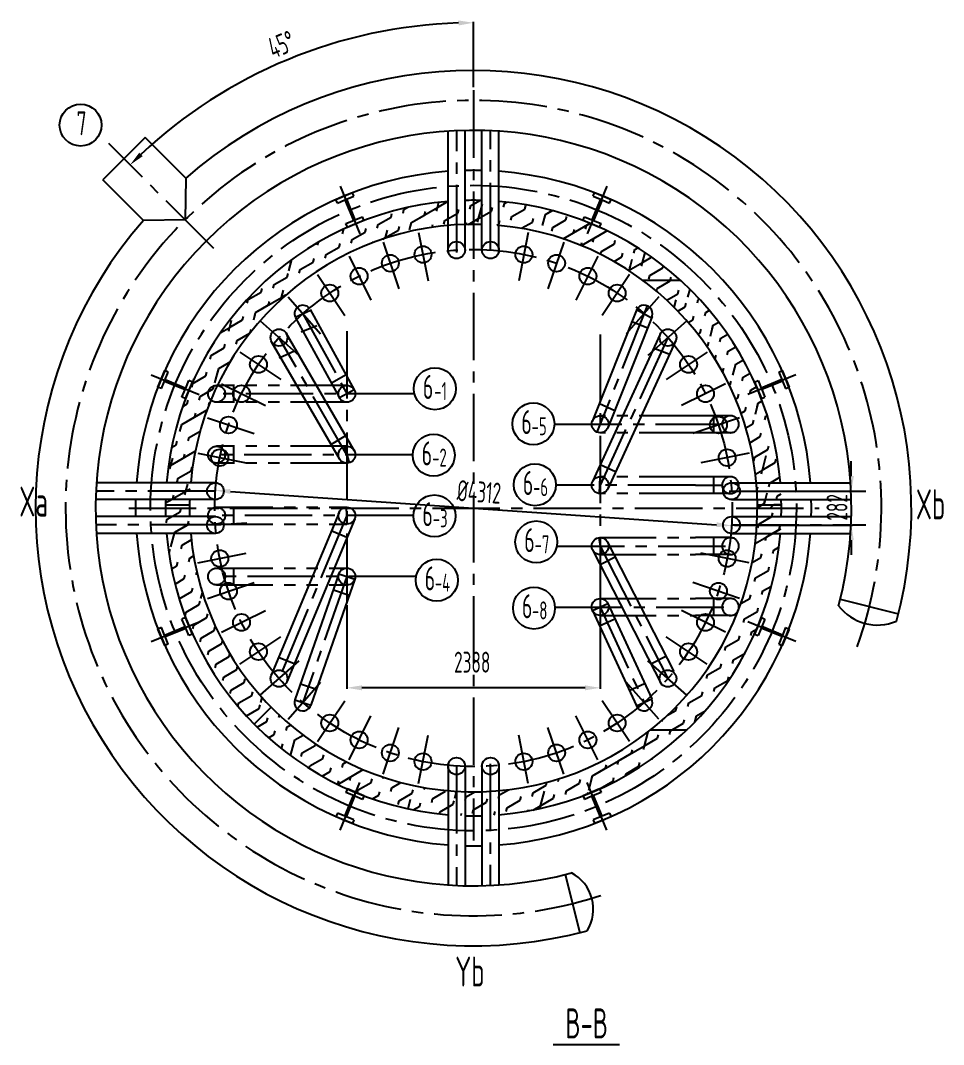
# Model space of a CAD drawing. Header units: millimetres. Extents: x 6566 to 7427, y 671 to 1285.
# Drawn here: x 7019.9 to 7173.7, y 854 to 1024.8 of the extents above; entities that cross this region are included whole.
import ezdxf
from ezdxf.enums import TextEntityAlignment as Align

# ---------------------------------------------------------------- set-up
doc = ezdxf.new("R2010")
doc.units = ezdxf.units.MM
doc.header["$LTSCALE"] = 15
doc.header["$MEASUREMENT"] = 0
doc.linetypes.add('CENTER2', pattern=[1.125, 0.75, -0.125, 0.125, -0.125])
doc.linetypes.add('PHANTOM2', pattern=[1.25, 0.625, -0.125, 0.125, -0.125, 0.125, -0.125])
for name, color, linetype in [('LAYER1', 7, 'Continuous'), ('LAYER2', 2, 'CENTER2'), ('LAYER3', 1, 'Continuous'), ('LAYER5', 6, 'PHANTOM2')]:
    doc.layers.add(name, color=color, linetype=linetype)
doc.styles.add('HZTXT', font='ascii.shx', dxfattribs={"width": 0.7, "height": 3.5, "bigfont": 'HZTXT.shx'})
doc.dimstyles.new('ISO-25', dxfattribs={"dimtxt": 3, "dimasz": 2.5, "dimexe": 1.25, "dimexo": 0.625, "dimtad": 1, "dimtxsty": 'HZTXT', "dimcen": 2.5, "dimadec": 0, "dimazin": 0, "dimtfac": 1, "dimtmove": 0, "dimatfit": 3, "dimfxl": 0, "dimarcsym": 0})
doc.dimstyles.new('ISO-25$0', dxfattribs={"dimtxt": 3.5, "dimasz": 2.5, "dimexe": 0.18, "dimexo": 0.5, "dimgap": 1, "dimtad": 1, "dimdec": 4, "dimzin": 0, "dimdsep": 46, "dimtxsty": 'HZTXT', "dimcen": 0, "dimadec": 0, "dimazin": 0, "dimtfac": 0.714286, "dimtdec": 4, "dimtofl": 0, "dimtmove": 1, "dimatfit": 3, "dimfxl": 0, "dimtolj": 1, "dimtzin": 0, "dimarcsym": 0})
pattern_1 = [(0, (-104.64, -555.99), (0, 125), [125, -125]), (45, (20.36, -555.99), (7e-15, 125), [31.25, -114.2767, 31.25, -176.7767])]

# ---------------------------------------------------------------- blocks, each defined once
blk = doc.blocks.new('*D25')
at = {"layer": 'DEFPOINTS', "color": 0}
for p in [(7052.35, 946.45), (7138.39, 940.56)]:
    blk.add_point(p, dxfattribs=at)
at = {"layer": 'LAYER1', "color": 0, "lineweight": -2}
blk.add_line((7054.85, 946.28), (7135.9, 940.73), dxfattribs=at)
at = {"layer": 'LAYER1', "color": 0}
for points in [[(7054.87, 946.69), (7054.82, 945.86), (7052.35, 946.45)], [(7135.93, 941.15), (7135.87, 940.32), (7138.39, 940.56)]]:
    blk.add_solid(points, dxfattribs=at)
at = {"layer": 'LAYER1', "color": 0, "insert": (7096.3, 946.2), "char_height": 3.5, "attachment_point": 5, "rotation": 356.0886, "style": 'HZTXT'}
blk.add_mtext('\\A1;%%C4312', dxfattribs=at)
blk = doc.blocks.new('*D26')
at = {"layer": 'DEFPOINTS', "color": 0}
for p in [(7074.27, 927.81), (7116.47, 928.42), (7074.27, 913.53)]:
    blk.add_point(p, dxfattribs=at)
at = {"layer": 'LAYER1', "color": 0, "lineweight": -2}
for p, q in [((7116.47, 927.92), (7116.47, 913.35)), ((7074.27, 927.31), (7074.27, 913.35)), ((7113.97, 913.53), (7076.77, 913.53))]:
    blk.add_line(p, q, dxfattribs=at)
at = {"layer": 'LAYER1', "color": 0}
for points in [[(7076.77, 913.94), (7076.77, 913.11), (7074.27, 913.53)], [(7113.97, 913.94), (7113.97, 913.11), (7116.47, 913.53)]]:
    blk.add_solid(points, dxfattribs=at)
at = {"layer": 'LAYER1', "color": 0, "insert": (7095.16, 917.8), "char_height": 3.5, "attachment_point": 5, "style": 'HZTXT'}
blk.add_mtext('\\A1;2388', dxfattribs=at)
blk = doc.blocks.new('*D27')
at = {"layer": 'DEFPOINTS', "color": 0}
for p in [(7138.4, 946.33), (7138.4, 940.68), (7158.36, 940.68)]:
    blk.add_point(p, dxfattribs=at)
at = {"layer": 'LAYER1', "color": 0, "lineweight": -2}
for p, q in [((7158.36, 948.83), (7158.36, 951.33)), ((7138.9, 946.33), (7158.54, 946.33)), ((7138.9, 940.68), (7158.54, 940.68)), ((7158.36, 938.18), (7158.36, 935.68))]:
    blk.add_line(p, q, dxfattribs=at)
at = {"layer": 'LAYER1', "color": 0}
for points in [[(7157.94, 948.83), (7158.78, 948.83), (7158.36, 946.33)], [(7157.94, 938.18), (7158.78, 938.18), (7158.36, 940.68)]]:
    blk.add_solid(points, dxfattribs=at)
at = {"layer": 'LAYER1', "color": 0, "insert": (7155.97, 943.62), "char_height": 3.5, "attachment_point": 5, "rotation": 90, "style": 'HZTXT'}
blk.add_mtext('\\A1;282', dxfattribs=at)
blk = doc.blocks.new('*D34')
at = {"layer": 'DEFPOINTS', "color": 0}
for p in [(7074.43, 1021.69), (7095.37, 1013.18), (7034.58, 1004.31), (7052.12, 986.77), (7095.37, 888.07)]:
    blk.add_point(p, dxfattribs=at)
at = {"layer": 'LAYER1', "color": 0, "lineweight": -2}
blk.add_line((7095.37, 1013.68), (7095.37, 1024.63), dxfattribs=at)
blk.add_arc((7095.37, 943.52), 80.93, 91.7699, 133.2301, dxfattribs=at)
at = {"layer": 'LAYER1', "color": 0}
for points in [[(7092.87, 1024.83), (7092.88, 1023.99), (7095.37, 1024.45)], [(7040.23, 1002.19), (7039.65, 1002.78), (7038.14, 1000.75)]]:
    blk.add_solid(points, dxfattribs=at)
at = {"layer": 'LAYER1', "color": 0, "insert": (7063.35, 1020.83), "char_height": 3.5, "attachment_point": 5, "rotation": 22.5, "style": 'HZTXT'}
blk.add_mtext('\\A1;45°', dxfattribs=at)

msp = doc.modelspace()

# ---------------------------------------------------------------- hatches: boundary and pattern name
at = {"layer": 'LAYER1'}
h = msp.add_hatch(dxfattribs=at)
h.set_pattern_fill('FLEX', color=0, scale=150, style=0)
h.set_pattern_definition([(0, (-104.64, -555.987), (0, 37.5), [37.5, -37.5]), (45, (-67.14, -555.987), (2e-15, 37.5), [9.375, -34.283, 9.375, -53.033])])
h.paths.add_polyline_path([(7095.37192, 994.83506), (7095.37192, 990.83506, -0.414213562), (7142.70192, 943.50506), (7146.70192, 943.50506, 0.414213562)])
h.paths.add_polyline_path([(7095.37192, 990.83506), (7095.37192, 994.83506, 0.414213562), (7044.04192, 943.50506), (7048.04192, 943.50506, -0.414213562)])
h.paths.add_polyline_path([(7048.04192, 943.50506), (7044.04192, 943.50506, 0.414213562), (7095.37192, 892.17506), (7095.37192, 896.17506, -0.414213562)])
h.paths.add_polyline_path([(7146.70192, 943.50506), (7142.70192, 943.50506, -0.414213562), (7095.37192, 896.17506), (7095.37192, 892.17506, 0.414213562)])
h.paths.add_polyline_path([(7095.85268, 991.67702), (7104.90292, 991.67702), (7104.90292, 998.52741), (7095.85268, 998.52741)], flags=9)
h.paths.add_polyline_path([(7126.50423, 979.97311), (7136.00723, 979.97311), (7136.00723, 986.76445), (7126.50423, 986.76445)], flags=24)
h.paths.add_polyline_path([(7132.2151, 975.1148), (7141.26534, 975.1148), (7141.26534, 981.9652), (7132.2151, 981.9652)], flags=24)
h.paths.add_polyline_path([(7143.23598, 943.55596), (7152.73898, 943.55596), (7152.73898, 950.3473), (7143.23598, 950.3473)], flags=9)
h.paths.add_polyline_path([(7086.02812, 991.92691), (7095.07836, 991.92691), (7095.07836, 998.77731), (7086.02812, 998.77731)], flags=9)
h.paths.add_polyline_path([(7057.13115, 979.77807), (7066.63415, 979.77807), (7066.63415, 986.56941), (7057.13115, 986.56941)], flags=25)
h.paths.add_polyline_path([(7053.12442, 974.27584), (7062.17467, 974.27584), (7062.17467, 981.12623), (7053.12442, 981.12623)], flags=25)
h.paths.add_polyline_path([(7038.06754, 945.00849), (7047.57054, 945.00849), (7047.57054, 951.79983), (7038.06754, 951.79983)], flags=9)
h.paths.add_polyline_path([(7038.06754, 935.89974), (7047.57054, 935.89974), (7047.57054, 942.69108), (7038.06754, 942.69108)], flags=9)
h.paths.add_polyline_path([(7049.6328, 905.36475), (7058.68304, 905.36475), (7058.68304, 912.21515), (7049.6328, 912.21515)], flags=25)
h.paths.add_polyline_path([(7086.40134, 890.18419), (7095.45159, 890.18419), (7095.45159, 897.03459), (7086.40134, 897.03459)], flags=9)
h.paths.add_polyline_path([(7056.90024, 900.79133), (7066.40324, 900.79133), (7066.40324, 907.58266), (7056.90024, 907.58266)], flags=25)
h.paths.add_polyline_path([(7143.23598, 937.06177), (7152.64374, 937.06177), (7152.64374, 943.85311), (7143.23598, 943.85311)], flags=9)
h.paths.add_polyline_path([(7132.31894, 907.41853), (7141.27395, 907.41853), (7141.27395, 914.26892), (7132.31894, 914.26892)], flags=25)
h.paths.add_polyline_path([(7123.36214, 901.28586), (7132.86514, 901.28586), (7132.86514, 908.0772), (7123.36214, 908.0772)], flags=24)
h.paths.add_polyline_path([(7095.27093, 890.18419), (7104.32118, 890.18419), (7104.32118, 897.03459), (7095.27093, 897.03459)], flags=9)
h = msp.add_hatch(dxfattribs=at)
h.set_pattern_fill('FLEX', color=0, scale=300, style=0)
h.set_pattern_definition([(0, (-104.64, -555.99), (0, 75), [75, -75]), (45, (-29.64, -555.987), (4e-15, 75), [18.75, -68.566, 18.75, -106.066])])
h.paths.add_polyline_path([(7095.37192, 994.83506), (7095.37192, 990.83506, -0.414213562), (7142.70192, 943.50506), (7146.70192, 943.50506, 0.414213562)])
h.paths.add_polyline_path([(7095.37192, 990.83506), (7095.37192, 994.83506, 0.414213562), (7044.04192, 943.50506), (7048.04192, 943.50506, -0.414213562)])
h.paths.add_polyline_path([(7048.04192, 943.50506), (7044.04192, 943.50506, 0.414213562), (7095.37192, 892.17506), (7095.37192, 896.17506, -0.414213562)])
h.paths.add_polyline_path([(7146.70192, 943.50506), (7142.70192, 943.50506, -0.414213562), (7095.37192, 896.17506), (7095.37192, 892.17506, 0.414213562)])
h.paths.add_polyline_path([(7095.85268, 991.67702), (7104.90292, 991.67702), (7104.90292, 998.52741), (7095.85268, 998.52741)], flags=9)
h.paths.add_polyline_path([(7126.50423, 979.97311), (7136.00723, 979.97311), (7136.00723, 986.76445), (7126.50423, 986.76445)], flags=24)
h.paths.add_polyline_path([(7132.2151, 975.1148), (7141.26534, 975.1148), (7141.26534, 981.9652), (7132.2151, 981.9652)], flags=24)
h.paths.add_polyline_path([(7143.23598, 943.55596), (7152.73898, 943.55596), (7152.73898, 950.3473), (7143.23598, 950.3473)], flags=9)
h.paths.add_polyline_path([(7086.02812, 991.92691), (7095.07836, 991.92691), (7095.07836, 998.77731), (7086.02812, 998.77731)], flags=9)
h.paths.add_polyline_path([(7057.13115, 979.77807), (7066.63415, 979.77807), (7066.63415, 986.56941), (7057.13115, 986.56941)], flags=25)
h.paths.add_polyline_path([(7053.12442, 974.27584), (7062.17467, 974.27584), (7062.17467, 981.12623), (7053.12442, 981.12623)], flags=25)
h.paths.add_polyline_path([(7038.06754, 945.00849), (7047.57054, 945.00849), (7047.57054, 951.79983), (7038.06754, 951.79983)], flags=9)
h.paths.add_polyline_path([(7038.06754, 935.89974), (7047.57054, 935.89974), (7047.57054, 942.69108), (7038.06754, 942.69108)], flags=9)
h.paths.add_polyline_path([(7049.6328, 905.36475), (7058.68304, 905.36475), (7058.68304, 912.21515), (7049.6328, 912.21515)], flags=25)
h.paths.add_polyline_path([(7086.40134, 890.18419), (7095.45159, 890.18419), (7095.45159, 897.03459), (7086.40134, 897.03459)], flags=9)
h.paths.add_polyline_path([(7056.90024, 900.79133), (7066.40324, 900.79133), (7066.40324, 907.58266), (7056.90024, 907.58266)], flags=25)
h.paths.add_polyline_path([(7143.23598, 937.06177), (7152.64374, 937.06177), (7152.64374, 943.85311), (7143.23598, 943.85311)], flags=9)
h.paths.add_polyline_path([(7132.31894, 907.41853), (7141.27395, 907.41853), (7141.27395, 914.26892), (7132.31894, 914.26892)], flags=25)
h.paths.add_polyline_path([(7123.36214, 901.28586), (7132.86514, 901.28586), (7132.86514, 908.0772), (7123.36214, 908.0772)], flags=24)
h.paths.add_polyline_path([(7095.27093, 890.18419), (7104.32118, 890.18419), (7104.32118, 897.03459), (7095.27093, 897.03459)], flags=9)
h = msp.add_hatch(dxfattribs=at)
h.set_pattern_fill('FLEX', color=0, scale=40, angle=30, style=0)
h.set_pattern_definition([(30, (-104.64, -555.987), (-5, 8.660254), [10, -10]), (75, (-95.9795, -550.987), (-5, 8.660254), [2.5, -9.142136, 2.5, -14.142136])])
h.paths.add_polyline_path([(7095.37192, 994.83506), (7095.37192, 990.83506, -0.414213562), (7142.70192, 943.50506), (7146.70192, 943.50506, 0.414213562)])
h.paths.add_polyline_path([(7095.37192, 990.83506), (7095.37192, 994.83506, 0.414213562), (7044.04192, 943.50506), (7048.04192, 943.50506, -0.414213562)])
h.paths.add_polyline_path([(7146.70192, 943.50506), (7142.70192, 943.50506, -0.414213562), (7095.37192, 896.17506), (7095.37192, 892.17506, 0.414213562)])
h.paths.add_polyline_path([(7048.04192, 943.50506), (7044.04192, 943.50506, 0.414213562), (7095.37192, 892.17506), (7095.37192, 896.17506, -0.414213562)])
h.paths.add_polyline_path([(7095.85268, 991.67702), (7104.90292, 991.67702), (7104.90292, 998.52741), (7095.85268, 998.52741)], flags=9)
h.paths.add_polyline_path([(7126.50423, 979.97311), (7136.00723, 979.97311), (7136.00723, 986.76445), (7126.50423, 986.76445)], flags=24)
h.paths.add_polyline_path([(7132.2151, 975.1148), (7141.26534, 975.1148), (7141.26534, 981.9652), (7132.2151, 981.9652)], flags=24)
h.paths.add_polyline_path([(7143.23598, 943.55596), (7152.73898, 943.55596), (7152.73898, 950.3473), (7143.23598, 950.3473)], flags=9)
h.paths.add_polyline_path([(7086.02812, 991.92691), (7095.07836, 991.92691), (7095.07836, 998.77731), (7086.02812, 998.77731)], flags=9)
h.paths.add_polyline_path([(7057.13115, 979.77807), (7066.63415, 979.77807), (7066.63415, 986.56941), (7057.13115, 986.56941)], flags=25)
h.paths.add_polyline_path([(7053.12442, 974.27584), (7062.17467, 974.27584), (7062.17467, 981.12623), (7053.12442, 981.12623)], flags=25)
h.paths.add_polyline_path([(7038.06754, 945.00849), (7047.57054, 945.00849), (7047.57054, 951.79983), (7038.06754, 951.79983)], flags=9)
h.paths.add_polyline_path([(7143.23598, 937.06177), (7152.64374, 937.06177), (7152.64374, 943.85311), (7143.23598, 943.85311)], flags=9)
h.paths.add_polyline_path([(7132.31894, 907.41853), (7141.27395, 907.41853), (7141.27395, 914.26892), (7132.31894, 914.26892)], flags=25)
h.paths.add_polyline_path([(7123.36214, 901.28586), (7132.86514, 901.28586), (7132.86514, 908.0772), (7123.36214, 908.0772)], flags=24)
h.paths.add_polyline_path([(7095.27093, 890.18419), (7104.32118, 890.18419), (7104.32118, 897.03459), (7095.27093, 897.03459)], flags=9)
h.paths.add_polyline_path([(7038.06754, 935.89974), (7047.57054, 935.89974), (7047.57054, 942.69108), (7038.06754, 942.69108)], flags=9)
h.paths.add_polyline_path([(7049.6328, 905.36475), (7058.68304, 905.36475), (7058.68304, 912.21515), (7049.6328, 912.21515)], flags=25)
h.paths.add_polyline_path([(7086.40134, 890.18419), (7095.45159, 890.18419), (7095.45159, 897.03459), (7086.40134, 897.03459)], flags=9)
h.paths.add_polyline_path([(7056.90024, 900.79133), (7066.40324, 900.79133), (7066.40324, 907.58266), (7056.90024, 907.58266)], flags=25)
h = msp.add_hatch(dxfattribs=at)
h.set_pattern_fill('FLEX', color=0, scale=20, angle=30, style=0)
h.set_pattern_definition([(30, (-104.64, -555.987), (-2.5, 4.330127), [5, -5]), (75, (-100.3096, -553.487), (-2.5, 4.330127), [1.25, -4.5710678, 1.25, -7.0710678])])
h.paths.add_polyline_path([(7095.37192, 994.83506, 0.414213562), (7044.04192, 943.50506), (7048.04192, 943.50506, -0.414213562), (7095.37192, 990.83506)])
h.paths.add_polyline_path([(7086.02812, 991.92691), (7095.07836, 991.92691), (7095.07836, 998.77731), (7086.02812, 998.77731)], flags=9)
h.paths.add_polyline_path([(7057.13115, 979.77807), (7066.63415, 979.77807), (7066.63415, 986.56941), (7057.13115, 986.56941)], flags=25)
h.paths.add_polyline_path([(7053.12442, 974.27584), (7062.17467, 974.27584), (7062.17467, 981.12623), (7053.12442, 981.12623)], flags=25)
h.paths.add_polyline_path([(7038.06754, 945.00849), (7047.57054, 945.00849), (7047.57054, 951.79983), (7038.06754, 951.79983)], flags=9)
h = msp.add_hatch(dxfattribs=at)
h.set_pattern_fill('FLEX', color=0, scale=10, angle=30, style=0)
h.set_pattern_definition([(30, (-104.6398, -555.987), (-1.25, 2.1650635), [2.5, -2.5]), (75, (-102.4747, -554.7371), (-1.25, 2.1650635), [0.625, -2.2855339, 0.625, -3.5355339])])
h.paths.add_polyline_path([(7095.37192, 990.83506), (7095.37192, 994.83506, 0.414213562), (7044.04192, 943.50506), (7048.04192, 943.50506, -0.414213562)])
h.paths.add_polyline_path([(7095.37192, 994.83506), (7095.37192, 990.83506, -0.414213562), (7142.70192, 943.50506), (7146.70192, 943.50506, 0.414213562)])
h.paths.add_polyline_path([(7146.70192, 943.50506), (7142.70192, 943.50506, -0.414213562), (7095.37192, 896.17506), (7095.37192, 892.17506, 0.414213562)])
h.paths.add_polyline_path([(7048.04192, 943.50506), (7044.04192, 943.50506, 0.414213562), (7095.37192, 892.17506), (7095.37192, 896.17506, -0.414213562)])
h.paths.add_polyline_path([(7086.02812, 991.92691), (7095.07836, 991.92691), (7095.07836, 998.77731), (7086.02812, 998.77731)], flags=9)
h.paths.add_polyline_path([(7057.13115, 979.77807), (7066.63415, 979.77807), (7066.63415, 986.56941), (7057.13115, 986.56941)], flags=25)
h.paths.add_polyline_path([(7053.12442, 974.27584), (7062.17467, 974.27584), (7062.17467, 981.12623), (7053.12442, 981.12623)], flags=25)
h.paths.add_polyline_path([(7038.06754, 945.00849), (7047.57054, 945.00849), (7047.57054, 951.79983), (7038.06754, 951.79983)], flags=9)
h.paths.add_polyline_path([(7095.85268, 991.67702), (7104.90292, 991.67702), (7104.90292, 998.52741), (7095.85268, 998.52741)], flags=9)
h.paths.add_polyline_path([(7126.50423, 979.97311), (7136.00723, 979.97311), (7136.00723, 986.76445), (7126.50423, 986.76445)], flags=24)
h.paths.add_polyline_path([(7132.2151, 975.1148), (7141.26534, 975.1148), (7141.26534, 981.9652), (7132.2151, 981.9652)], flags=24)
h.paths.add_polyline_path([(7143.23598, 943.55596), (7152.73898, 943.55596), (7152.73898, 950.3473), (7143.23598, 950.3473)], flags=9)
h.paths.add_polyline_path([(7143.23598, 937.06177), (7152.64374, 937.06177), (7152.64374, 943.85311), (7143.23598, 943.85311)], flags=9)
h.paths.add_polyline_path([(7132.31894, 907.41853), (7141.27395, 907.41853), (7141.27395, 914.26892), (7132.31894, 914.26892)], flags=25)
h.paths.add_polyline_path([(7123.36214, 901.28586), (7132.86514, 901.28586), (7132.86514, 908.0772), (7123.36214, 908.0772)], flags=24)
h.paths.add_polyline_path([(7095.27093, 890.18419), (7104.32118, 890.18419), (7104.32118, 897.03459), (7095.27093, 897.03459)], flags=9)
h.paths.add_polyline_path([(7038.06754, 935.89974), (7047.57054, 935.89974), (7047.57054, 942.69108), (7038.06754, 942.69108)], flags=9)
h.paths.add_polyline_path([(7049.6328, 905.36475), (7058.68304, 905.36475), (7058.68304, 912.21515), (7049.6328, 912.21515)], flags=25)
h.paths.add_polyline_path([(7086.40134, 890.18419), (7095.45159, 890.18419), (7095.45159, 897.03459), (7086.40134, 897.03459)], flags=9)
h.paths.add_polyline_path([(7056.90024, 900.79133), (7066.40324, 900.79133), (7066.40324, 907.58266), (7056.90024, 907.58266)], flags=25)
h = msp.add_hatch(dxfattribs=at)
h.set_pattern_fill('FLEX', color=0, scale=500, style=0)
h.set_pattern_definition(pattern_1)
h.paths.add_polyline_path([(7095.37192, 994.83506), (7095.37192, 990.83506, -0.414213562), (7142.70192, 943.50506), (7146.70192, 943.50506, 0.414213562)])
h.paths.add_polyline_path([(7095.85268, 991.67702), (7104.90292, 991.67702), (7104.90292, 998.52741), (7095.85268, 998.52741)], flags=9)
h.paths.add_polyline_path([(7126.50423, 979.97311), (7136.00723, 979.97311), (7136.00723, 986.76445), (7126.50423, 986.76445)], flags=24)
h.paths.add_polyline_path([(7132.2151, 975.1148), (7141.26534, 975.1148), (7141.26534, 981.9652), (7132.2151, 981.9652)], flags=24)
h.paths.add_polyline_path([(7143.23598, 943.55596), (7152.73898, 943.55596), (7152.73898, 950.3473), (7143.23598, 950.3473)], flags=9)
h = msp.add_hatch(dxfattribs=at)
h.set_pattern_fill('FLEX', color=0, scale=500, style=0)
h.set_pattern_definition(pattern_1)
h.paths.add_polyline_path([(7095.37192, 994.83506), (7095.37192, 990.83506, -0.414213562), (7142.70192, 943.50506), (7146.70192, 943.50506, 0.414213562)])
h.paths.add_polyline_path([(7095.85268, 991.67702), (7104.90292, 991.67702), (7104.90292, 998.52741), (7095.85268, 998.52741)], flags=9)
h.paths.add_polyline_path([(7126.50423, 979.97311), (7136.00723, 979.97311), (7136.00723, 986.76445), (7126.50423, 986.76445)], flags=24)
h.paths.add_polyline_path([(7132.2151, 975.1148), (7141.26534, 975.1148), (7141.26534, 981.9652), (7132.2151, 981.9652)], flags=24)
h.paths.add_polyline_path([(7143.23598, 943.55596), (7152.73898, 943.55596), (7152.73898, 950.3473), (7143.23598, 950.3473)], flags=9)
h = msp.add_hatch(dxfattribs=at)
h.set_pattern_fill('FLEX', color=0, scale=30, angle=30, style=0)
h.set_pattern_definition([(30, (-104.64, -555.987), (-3.75, 6.4951905), [7.5, -7.5]), (75, (-98.1446, -552.237), (-3.75, 6.4951905), [1.875, -6.856602, 1.875, -10.606602])])
h.paths.add_polyline_path([(7095.37192, 994.83506), (7095.37192, 990.83506, -0.414213562), (7142.70192, 943.50506), (7146.70192, 943.50506, 0.414213562)])
h.paths.add_polyline_path([(7095.85268, 991.67702), (7104.90292, 991.67702), (7104.90292, 998.52741), (7095.85268, 998.52741)], flags=9)
h.paths.add_polyline_path([(7126.50423, 979.97311), (7136.00723, 979.97311), (7136.00723, 986.76445), (7126.50423, 986.76445)], flags=24)
h.paths.add_polyline_path([(7132.2151, 975.1148), (7141.26534, 975.1148), (7141.26534, 981.9652), (7132.2151, 981.9652)], flags=24)
h.paths.add_polyline_path([(7143.23598, 943.55596), (7152.73898, 943.55596), (7152.73898, 950.3473), (7143.23598, 950.3473)], flags=9)

# ---------------------------------------------------------------- linework, layer by layer
at = {"layer": 'LAYER1', "color": 1}
for p, q in [((7091.14305, 986.51435), (7091.14305, 1006.36297)), ((7093.96304, 986.51435), (7093.96304, 1006.4893)), ((7096.78079, 986.51435), (7096.78079, 1006.4893)), ((7099.60079, 986.51435), (7099.60079, 1006.36297)), ((7040.63905, 1005.32135), (7033.56798, 998.25028)), ((7047.41648, 998.54392), (7040.63905, 1005.32135)), ((7040.34456, 991.4737), (7033.56798, 998.25028)), ((7047.41648, 998.54392), (7047.29483, 991.5945)), ((7047.29483, 991.5945), (7040.34456, 991.4737)), ((7052.36262, 947.73393), (7032.51401, 947.73393)), ((7138.38121, 947.73392), (7158.22983, 947.73392)), ((7052.36262, 944.91393), (7032.38767, 944.91393)), ((7138.38121, 944.91393), (7158.35616, 944.91393)), ((7052.36262, 942.09618), (7032.38767, 942.09618)), ((7138.38121, 942.09618), (7158.35616, 942.09618)), ((7052.36262, 939.27619), (7032.51401, 939.27619)), ((7138.38121, 939.27618), (7158.22983, 939.27618)), ((7156.50631, 928.28712), (7166.20927, 925.8679)), ((7091.14304, 900.49576), (7091.14304, 880.64715)), ((7093.96304, 900.49576), (7093.96304, 880.52081)), ((7096.78079, 900.49576), (7096.78079, 880.52081)), ((7099.60078, 900.49576), (7099.60078, 880.64715)), ((7110.65928, 882.38798), (7113.0785, 872.68502))]:
    msp.add_line(p, q, dxfattribs=at)
at = {"layer": 'LAYER1', "color": 0}
for p, q in [((7065.66027, 975.33445), (7068.22158, 976.51433)), ((7116.46105, 948.73502), (7116.33279, 945.92194)), ((7158.53861, 946.32524), (7160.7926, 946.32524)), ((7074.17199, 943.64951), (7074.27192, 940.83506)), ((7158.53861, 940.68487), (7160.7926, 940.68487)), ((7072.94259, 932.54913), (7075.60124, 931.62098)), ((7065.6116, 911.5498), (7068.27025, 910.62165))]:
    msp.add_line(p, q, dxfattribs=at)
at = {"layer": 'LAYER1'}
msp.add_line((7108.63268, 854.03434), (7119.70943, 854.03434), dxfattribs=at)
for centre in [(7029.87801, 1007.38046), (7088.93832, 963.40954), (7105.36451, 957.54695), (7088.74478, 952.32227), (7105.60798, 947.39113), (7088.8671, 942.1935), (7105.84786, 937.85324), (7089.25421, 931.47458), (7105.46076, 926.83018)]:
    msp.add_circle(centre, 3.5, dxfattribs=at)
at = {"layer": 'LAYER1', "color": 1}
for centre, radius, start, end in [((7095.37192, 943.50506), 73, 345.0187195, 131.0656842), ((7095.37192, 943.50506), 63, 345.0216908, 285.0433817), ((7095.37192, 943.50506), 56.33, 94.3054207, 175.6945711), ((7095.37192, 943.50506), 56.33, 88.5668196, 91.4331804), ((7095.37192, 943.50506), 56.33, 4.3054207, 85.6945711), ((7095.37192, 943.50506), 51.33, 94.7257181, 175.274273), ((7095.37192, 943.50506), 51.33, 88.4271815, 91.5728185), ((7095.37192, 943.50506), 51.33, 4.7257181, 85.274273), ((7095.37192, 943.50506), 73, 138.920571, 285.037439), ((7095.37192, 943.50506), 47.33, 88.2942202, 174.8738606), ((7095.37192, 943.50506), 47.33, 185.1261297, 84.8738606), ((7095.37192, 943.50506), 56.33, 178.5668196, 181.4331804), ((7095.37192, 943.50506), 51.33, 178.4271815, 181.5728185), ((7095.37192, 943.50506), 47.33, 178.2942202, 181.7057798), ((7095.37192, 943.50506), 51.33, 358.4271815, 1.5728185), ((7095.37192, 943.50506), 56.33, 358.5668196, 1.4331804), ((7095.37192, 943.50506), 56.33, 184.3054207, 265.6945711), ((7095.37192, 943.50506), 51.33, 184.7257181, 265.274273), ((7095.37192, 943.50506), 51.33, 274.7257181, 355.274273), ((7095.37192, 943.50506), 56.33, 274.3054207, 355.6945711), ((7162.73785, 932.18632), 8.18372, 217.3403756, 292.6596244), ((7095.37192, 943.50506), 51.33, 268.4271815, 271.5728185), ((7095.37192, 943.50506), 56.33, 268.5668196, 271.4331804), ((7108.50689, 876.6258), 6.84165, 328.0449754, 61.9550246)]:
    msp.add_arc(centre, radius, start, end, dxfattribs=at)
at = {"layer": 'LAYER2'}
for p, q in [((7095.37192, 1013.18072), (7095.37192, 888.07146)), ((7092.57716, 986.14484), (7092.57716, 1006.44304)), ((7098.19079, 986.51278), (7098.19079, 1006.44196)), ((7052.11601, 986.77332), (7034.57651, 1004.31282)), ((7098.19079, 986.51278), (7098.19079, 1005.73908)), ((7073.12292, 997.21888), (7076.42226, 989.25358)), ((7117.62091, 997.21888), (7114.32157, 989.25358)), ((7086.23348, 989.44709), (7087.8346, 981.39771)), ((7104.51035, 989.44709), (7102.90923, 981.39771)), ((7080.31502, 987.86124), (7082.9531, 980.08972)), ((7110.42881, 987.86124), (7107.79074, 980.08972)), ((7074.65419, 985.51645), (7078.28409, 978.15575)), ((7116.08964, 985.51645), (7112.45975, 978.15575)), ((7069.34785, 982.45283), (7073.90745, 975.6289)), ((7121.39599, 982.45283), (7116.83638, 975.6289)), ((7064.48678, 978.7228), (7069.89808, 972.5524)), ((7126.25705, 978.7228), (7120.84575, 972.5524)), ((7124.32383, 977.23464), (7115.951, 956.17481)), ((7066.94093, 975.92439), (7074.27192, 962.56506)), ((7122.56855, 976.60175), (7125.03727, 975.24703)), ((7059.78734, 974.71189), (7066.32458, 968.97889)), ((7130.9565, 974.71189), (7124.41926, 968.97889)), ((7074.27192, 952.40506), (7062.95258, 971.93605)), ((7074.27192, 973.004), (7074.27192, 921.41234)), ((7116.47192, 972.4312), (7116.47192, 919.8294)), ((7127.79125, 971.93605), (7116.47192, 947.32506)), ((7056.42415, 969.52913), (7063.24808, 964.96952)), ((7134.31969, 969.52913), (7127.49576, 964.96952)), ((7041.6581, 965.75405), (7049.6234, 962.45471)), ((7149.08574, 965.75405), (7141.12044, 962.45471)), ((7053.36053, 964.22278), (7060.72123, 960.59289)), ((7055.37192, 963.97506), (7055.37192, 961.15506)), ((7137.38331, 964.22278), (7130.02261, 960.59289)), ((7085.54173, 962.56506), (7052.55192, 962.56506)), ((7075.50628, 963.24242), (7073.03756, 961.8877)), ((7051.01573, 958.56195), (7058.78726, 955.92388)), ((7139.7281, 958.56195), (7131.95658, 955.92388)), ((7135.37192, 958.89506), (7135.37192, 956.07506)), ((7108.86396, 957.48506), (7132.37192, 957.48506)), ((7132.37192, 957.48506), (7136.80192, 957.48506)), ((7055.37192, 953.81506), (7055.37192, 950.99506)), ((7073.89572, 953.76187), (7074.64812, 951.04825)), ((7049.42989, 952.6435), (7057.47926, 951.04237)), ((7085.24576, 952.40506), (7052.55192, 952.40506)), ((7141.31395, 952.6435), (7133.26457, 951.04237)), ((7135.37192, 948.73506), (7135.37192, 945.91506)), ((7052.3642, 946.32393), (7032.43501, 946.32393)), ((7052.3642, 946.32393), (7033.13789, 946.32393)), ((7132.37192, 947.32506), (7109.10736, 947.32506)), ((7132.37192, 947.32506), (7136.80192, 947.32506)), ((7138.0117, 946.29982), (7158.3099, 946.29982)), ((7037.90474, 943.50506), (7152.98915, 943.50506)), ((7055.37192, 943.65506), (7055.37192, 940.83506)), ((7085.36748, 942.24506), (7052.55192, 942.24506)), ((7074.27192, 942.24506), (7062.95258, 915.07407)), ((7052.73213, 940.7103), (7032.43394, 940.7103)), ((7052.73213, 940.7103), (7033.50583, 940.7103)), ((7052.34424, 940.68487), (7057.60874, 941.05945)), ((7138.37964, 940.68618), (7157.60594, 940.68618)), ((7138.37964, 940.68618), (7158.30882, 940.68618)), ((7116.24876, 938.55526), (7116.69507, 935.77485)), ((7135.37192, 938.57506), (7135.37192, 935.75506)), ((7049.42989, 934.36662), (7057.47926, 935.96774)), ((7109.27953, 937.16506), (7138.21192, 937.16506)), ((7116.47192, 937.16506), (7127.79125, 915.07407)), ((7141.31395, 934.36662), (7133.26457, 935.96774)), ((7055.37192, 933.49506), (7055.37192, 930.67506)), ((7051.01573, 928.44816), (7058.78726, 931.08624)), ((7085.80786, 932.08506), (7052.55192, 932.08506)), ((7074.27192, 932.08506), (7066.94093, 911.08572)), ((7139.7281, 928.44816), (7131.95658, 931.08624)), ((7115.19301, 926.41611), (7117.75082, 927.59401)), ((7135.37192, 928.41506), (7135.37192, 925.59506)), ((7053.36053, 922.78733), (7060.72123, 926.41723)), ((7108.95639, 927.00506), (7138.21192, 927.00506)), ((7116.47192, 927.00506), (7123.80291, 911.08572)), ((7137.38331, 922.78733), (7130.02261, 926.41723)), ((7041.6581, 921.25606), (7049.6234, 924.5554)), ((7149.08574, 921.25606), (7141.12044, 924.5554)), ((7056.42415, 917.48099), (7063.24808, 922.04059)), ((7134.31969, 917.48099), (7127.49576, 922.04059)), ((7059.78734, 912.29822), (7066.32458, 918.03122)), ((7130.9565, 912.29822), (7124.41926, 918.03122)), ((7064.48678, 908.28731), (7069.89808, 914.45772)), ((7126.25705, 908.28731), (7120.84575, 914.45772)), ((7069.34785, 904.55729), (7073.90745, 911.38122)), ((7121.39599, 904.55729), (7116.83638, 911.38122)), ((7122.524, 910.49678), (7125.08182, 911.67467)), ((7074.65419, 901.49367), (7078.28409, 908.85437)), ((7116.08964, 901.49367), (7112.45975, 908.85437)), ((7080.31502, 899.14887), (7082.9531, 906.9204)), ((7110.42881, 899.14887), (7107.79074, 906.9204)), ((7086.23348, 897.56303), (7087.8346, 905.6124)), ((7104.51035, 897.56303), (7102.90923, 905.6124)), ((7092.55304, 900.49734), (7092.55304, 880.56815)), ((7098.16668, 900.86527), (7098.16668, 880.56708)), ((7073.12292, 889.79124), (7076.42226, 897.75654)), ((7117.62091, 889.79124), (7114.32157, 897.75654))]:
    msp.add_line(p, q, dxfattribs=at)
for radius in [53.83, 43.12]:
    msp.add_circle((7095.37192, 943.50506), radius, dxfattribs=at)
msp.add_arc((7095.37192, 943.50506), 68, 340.1258398, 288.9252204, dxfattribs=at)
at = {"layer": 'LAYER3'}
for p, q in [((7072.43974, 994.9774), (7075.19097, 996.117)), ((7075.43807, 995.52045), (7075.19097, 996.117)), ((7115.30576, 995.52045), (7115.55286, 996.117)), ((7115.55286, 996.117), (7118.30409, 994.9774)), ((7072.68684, 994.38085), (7072.43974, 994.9774)), ((7072.68684, 994.38085), (7073.92802, 994.89496)), ((7073.92802, 994.89496), (7075.34724, 991.46865)), ((7074.1969, 995.00634), (7075.43807, 995.52045)), ((7074.1969, 995.00634), (7075.61612, 991.58002)), ((7116.54694, 995.00634), (7115.12771, 991.58002)), ((7115.30576, 995.52045), (7116.54694, 995.00634)), ((7116.81582, 994.89496), (7115.39659, 991.46865)), ((7116.81582, 994.89496), (7118.057, 994.38085)), ((7118.057, 994.38085), (7118.30409, 994.9774)), ((7074.10606, 990.95454), (7075.34724, 991.46865)), ((7074.35316, 990.35799), (7074.10606, 990.95454)), ((7074.35316, 990.35799), (7077.1044, 991.49758)), ((7075.61612, 991.58002), (7076.8573, 992.09413)), ((7077.1044, 991.49758), (7076.8573, 992.09413)), ((7113.63944, 991.49758), (7113.88654, 992.09413)), ((7113.63944, 991.49758), (7116.39067, 990.35799)), ((7113.88654, 992.09413), (7115.12771, 991.58002)), ((7115.39659, 991.46865), (7116.63777, 990.95454)), ((7116.39067, 990.35799), (7116.63777, 990.95454)), ((7065.70656, 975.24703), (7073.03756, 961.8877)), ((7068.17529, 976.60175), (7075.50628, 963.24242)), ((7122.52226, 976.51433), (7115.13579, 957.93548)), ((7125.13903, 975.47397), (7117.75257, 956.89512)), ((7066.63454, 972.91584), (7069.25719, 973.95223)), ((7124.2769, 973.58587), (7121.65424, 974.62226)), ((7075.48513, 953.11961), (7064.13714, 972.69292)), ((7126.51024, 972.52522), (7115.19091, 947.91423)), ((7073.0587, 951.69051), (7061.72779, 971.23942)), ((7129.07226, 971.34688), (7117.75292, 946.73588)), ((7127.9642, 969.14695), (7125.34154, 970.18334)), ((7062.97673, 968.56866), (7065.53874, 969.747)), ((7042.75998, 963.686), (7043.89957, 966.43724)), ((7044.49612, 966.19014), (7043.89957, 966.43724)), ((7043.98201, 964.94896), (7044.49612, 966.19014)), ((7074.14963, 965.71465), (7071.68091, 964.35992)), ((7146.24771, 966.19014), (7146.84426, 966.43724)), ((7146.24771, 966.19014), (7146.76182, 964.94896)), ((7146.84426, 966.43724), (7147.98386, 963.686)), ((7043.35653, 963.4389), (7042.75998, 963.686)), ((7043.35653, 963.4389), (7043.87064, 964.68008)), ((7043.87064, 964.68008), (7047.29695, 963.26085)), ((7043.98201, 964.94896), (7047.40833, 963.52973)), ((7047.37939, 961.77258), (7048.51899, 964.52381)), ((7047.40833, 963.52973), (7047.92244, 964.77091)), ((7048.51899, 964.52381), (7047.92244, 964.77091)), ((7142.22485, 964.52381), (7142.8214, 964.77091)), ((7142.22485, 964.52381), (7143.36444, 961.77258)), ((7142.8214, 964.77091), (7143.33551, 963.52973)), ((7146.76182, 964.94896), (7143.33551, 963.52973)), ((7146.8732, 964.68008), (7143.44688, 963.26085)), ((7146.8732, 964.68008), (7147.38731, 963.4389)), ((7147.38731, 963.4389), (7147.98386, 963.686)), ((7046.78284, 962.01968), (7047.29695, 963.26085)), ((7047.37939, 961.77258), (7046.78284, 962.01968)), ((7143.36444, 961.77258), (7143.96099, 962.01968)), ((7143.44688, 963.26085), (7143.96099, 962.01968)), ((7118.93833, 959.72501), (7116.37632, 960.90335)), ((7074.054, 955.54948), (7071.62758, 954.12038)), ((7119.0368, 949.5322), (7116.47479, 950.71055)), ((7072.97035, 942.78729), (7061.65101, 915.6163)), ((7075.57349, 941.70283), (7064.25416, 914.53184)), ((7074.27828, 938.61237), (7071.67514, 939.69683)), ((7117.72512, 937.80689), (7128.77338, 916.23462)), ((7115.21871, 936.52323), (7126.77619, 913.95669)), ((7119.0106, 935.29692), (7116.5042, 934.01326)), ((7072.94259, 932.54913), (7065.6116, 911.5498)), ((7075.60124, 931.62098), (7068.27025, 910.62165)), ((7072.01313, 929.88671), (7074.67177, 928.95856)), ((7117.75082, 927.59401), (7125.08182, 911.67467)), ((7115.19301, 926.41611), (7122.524, 910.49678)), ((7047.37939, 925.23754), (7046.78284, 924.99044)), ((7047.29695, 923.74926), (7046.78284, 924.99044)), ((7048.51899, 922.4863), (7047.37939, 925.23754)), ((7116.37258, 923.85466), (7118.93039, 925.03256)), ((7143.36444, 925.23754), (7142.22485, 922.4863)), ((7143.36444, 925.23754), (7143.96099, 924.99044)), ((7143.96099, 924.99044), (7143.44688, 923.74926)), ((7043.35653, 923.57121), (7042.75998, 923.32411)), ((7043.89957, 920.57288), (7042.75998, 923.32411)), ((7043.87064, 922.33004), (7043.35653, 923.57121)), ((7043.87064, 922.33004), (7047.29695, 923.74926)), ((7043.98201, 922.06116), (7047.40833, 923.48038)), ((7047.92244, 922.2392), (7047.40833, 923.48038)), ((7048.51899, 922.4863), (7047.92244, 922.2392)), ((7142.22485, 922.4863), (7142.8214, 922.2392)), ((7143.33551, 923.48038), (7142.8214, 922.2392)), ((7146.76182, 922.06116), (7143.33551, 923.48038)), ((7146.8732, 922.33004), (7143.44688, 923.74926)), ((7147.98386, 923.32411), (7146.84426, 920.57288)), ((7147.38731, 923.57121), (7146.8732, 922.33004)), ((7147.38731, 923.57121), (7147.98386, 923.32411)), ((7044.49612, 920.81998), (7043.89957, 920.57288)), ((7044.49612, 920.81998), (7043.98201, 922.06116)), ((7146.76182, 922.06116), (7146.24771, 920.81998)), ((7146.24771, 920.81998), (7146.84426, 920.57288)), ((7065.49601, 917.52099), (7062.89287, 918.60545)), ((7127.45604, 918.7659), (7124.94963, 917.48224)), ((7066.54107, 914.21222), (7069.19972, 913.28407)), ((7121.34443, 913.05823), (7123.90225, 914.23612)), ((7073.92802, 892.11515), (7075.34724, 895.54147)), ((7074.35316, 896.65213), (7074.10606, 896.05558)), ((7075.34724, 895.54147), (7074.10606, 896.05558)), ((7074.1969, 892.00378), (7075.61612, 895.43009)), ((7077.1044, 895.51253), (7074.35316, 896.65213)), ((7076.8573, 894.91598), (7075.61612, 895.43009)), ((7077.1044, 895.51253), (7076.8573, 894.91598)), ((7116.39067, 896.65213), (7113.63944, 895.51253)), ((7113.63944, 895.51253), (7113.88654, 894.91598)), ((7115.12771, 895.43009), (7113.88654, 894.91598)), ((7116.54694, 892.00378), (7115.12771, 895.43009)), ((7116.63777, 896.05558), (7115.39659, 895.54147)), ((7116.81582, 892.11515), (7115.39659, 895.54147)), ((7116.39067, 896.65213), (7116.63777, 896.05558)), ((7072.68684, 892.62927), (7072.43974, 892.03271)), ((7075.19097, 890.89312), (7072.43974, 892.03271)), ((7073.92802, 892.11515), (7072.68684, 892.62927)), ((7075.43807, 891.48967), (7074.1969, 892.00378)), ((7116.54694, 892.00378), (7115.30576, 891.48967)), ((7118.30409, 892.03271), (7115.55286, 890.89312)), ((7118.057, 892.62927), (7116.81582, 892.11515)), ((7118.057, 892.62927), (7118.30409, 892.03271)), ((7075.43807, 891.48967), (7075.19097, 890.89312)), ((7115.30576, 891.48967), (7115.55286, 890.89312))]:
    msp.add_line(p, q, dxfattribs=at)
for centre in [(7086.95962, 985.79652), (7092.55173, 986.53273), (7098.1921, 986.53273), (7103.78421, 985.79652), (7081.51145, 984.33668), (7109.23239, 984.33668), (7076.30043, 982.17821), (7114.44341, 982.17821), (7071.41573, 979.35803), (7119.32811, 979.35803), (7062.95258, 971.93605), (7127.79125, 971.93605), (7059.51895, 967.46125), (7131.22489, 967.46125), (7056.69876, 962.57655), (7074.27192, 962.56506), (7134.04507, 962.57655), (7054.54029, 957.36553), (7116.47192, 957.48506), (7136.20354, 957.36553), (7053.08046, 951.91735), (7074.27192, 952.40506), (7137.66338, 951.91735), (7116.47192, 947.32506), (7052.34424, 946.32524), (7138.39959, 946.32524), (7074.27192, 942.24506), (7052.34424, 940.68487), (7138.39959, 940.68487), (7116.47192, 937.16506), (7053.08046, 935.09276), (7137.66338, 935.09276), (7074.27192, 932.08506), (7054.54029, 929.64459), (7136.20354, 929.64459), (7116.47192, 927.00506), (7056.69876, 924.43357), (7134.04507, 924.43357), (7059.51895, 919.54887), (7131.22489, 919.54887), (7062.95258, 915.07407), (7127.79125, 915.07407), (7071.41573, 907.65209), (7119.32811, 907.65209), (7076.30043, 904.8319), (7114.44341, 904.8319), (7081.51145, 902.67343), (7109.23239, 902.67343), (7086.95962, 901.2136), (7092.55173, 900.47738), (7098.1921, 900.47738), (7103.78421, 901.2136)]:
    msp.add_circle(centre, 1.41, dxfattribs=at)
for centre, start, end in [((7066.94093, 975.92439), 40.3131882, 204.7335312), ((7123.80291, 975.92439), 328.1919615, 154.2961003), ((7066.94093, 911.08572), 157.7035329, 343.8076719), ((7123.80291, 911.08572), 201.6744136, 27.7785525)]:
    msp.add_arc(centre, 1.41, start, end, dxfattribs=at)
at = {"layer": 'LAYER5'}
for p, q in [((7074.27192, 963.97506), (7052.55192, 963.97506)), ((7074.27192, 961.15506), (7052.55192, 961.15506)), ((7132.37192, 958.89506), (7116.47192, 958.89506)), ((7138.21192, 958.89506), (7132.37192, 958.89506)), ((7132.37192, 956.07506), (7116.47192, 956.07506)), ((7138.21192, 956.07506), (7132.37192, 956.07506)), ((7074.27192, 953.81506), (7052.55192, 953.81506)), ((7074.27192, 950.99506), (7052.55192, 950.99506)), ((7132.37192, 948.73506), (7116.47192, 948.73506)), ((7138.21192, 948.73506), (7132.37192, 948.73506)), ((7132.37192, 945.91506), (7116.47192, 945.91506)), ((7138.21192, 945.91506), (7132.37192, 945.91506)), ((7052.55192, 943.65506), (7074.27192, 943.65506)), ((7052.55192, 940.83506), (7074.27192, 940.83506)), ((7116.47192, 938.57506), (7132.37192, 938.57506)), ((7138.21192, 938.57506), (7132.37192, 938.57506)), ((7116.47192, 935.75506), (7132.37192, 935.75506)), ((7138.21192, 935.75506), (7132.37192, 935.75506)), ((7052.55192, 933.49506), (7074.27192, 933.49506)), ((7052.55192, 930.67506), (7074.27192, 930.67506)), ((7116.47192, 928.41506), (7132.37192, 928.41506)), ((7138.21192, 928.41506), (7132.37192, 928.41506)), ((7116.47192, 925.59506), (7132.37192, 925.59506)), ((7138.21192, 925.59506), (7132.37192, 925.59506))]:
    msp.add_line(p, q, dxfattribs=at)
for centre in [(7052.55192, 962.56506), (7052.55192, 952.40506), (7052.55192, 942.24506), (7052.55192, 932.08506)]:
    msp.add_circle(centre, 1.41, dxfattribs=at)
for centre, start, end in [((7138.21192, 957.48506), 90, 270), ((7138.21192, 957.48506), 270, 90), ((7138.21192, 947.32506), 90, 270), ((7138.21192, 947.32506), 270, 90), ((7138.21192, 937.16506), 90, 270), ((7138.21192, 937.16506), 270, 90), ((7138.21192, 927.00506), 90, 270), ((7138.21192, 927.00506), 270, 90)]:
    msp.add_arc(centre, 1.41, start, end, dxfattribs=at)

# ---------------------------------------------------------------- texts
at = {"color": 0, "linetype": 'ByBlock', "style": 'HZTXT', "width": 0.7}
msp.add_text('B-B', height=5, dxfattribs=at).set_placement((7110.69007, 855.06303))
at = {"color": 0, "linetype": 'ByBlock', "attachment_point": 5, "style": 'HZTXT'}
for s, insert, char_height in [('7', (7030.03973, 1007.67833), 4), ('6', (7087.80002, 963.7074), 4), ('-1', (7089.8879, 963.01398), 3), ('6', (7104.22621, 957.84482), 4), ('-5', (7106.31409, 957.15139), 3), ('6', (7087.60648, 952.62014), 4), ('-2', (7089.69436, 951.92671), 3), ('6', (7104.46968, 947.689), 4), ('-6', (7106.55756, 946.99557), 3), ('6', (7087.7288, 942.49137), 4), ('-3', (7089.81668, 941.79794), 3), ('6', (7104.70955, 938.15111), 4), ('-7', (7106.79743, 937.45768), 3), ('6', (7088.1159, 931.77245), 4), ('-4', (7090.20378, 931.07902), 3), ('6', (7104.32246, 927.12805), 4), ('-8', (7106.41034, 926.43462), 3)]:
    msp.add_mtext(s, dxfattribs=dict(at, insert=insert, char_height=char_height))
at = {"layer": 'LAYER1', "style": 'HZTXT', "width": 0.7}
for s, p in [('Xa', (7022.0437, 944.59685)), ('Xb', (7171.55938, 944.12973)), ('Yb', (7094.76509, 866.20901))]:
    msp.add_text(s, height=5, dxfattribs=at).set_placement(p, align=Align.MIDDLE)

# ---------------------------------------------------------------- dimensions: what is measured, and where the dimension line sits
at = {"layer": 'LAYER1', "color": 0}
dim = msp.add_angular_dim_2l(base=(7074.42507, 1021.69209), line1=((7052.11601, 986.77332), (7034.57651, 1004.31282)), line2=((7095.37192, 1013.18072), (7095.37192, 888.07146)), dimstyle='ISO-25', override={"dimtxt": 3.5, "dimexe": 0.18, "dimexo": 0.5, "dimgap": 1, "dimdec": 4, "dimzin": 0, "dimcen": 0, "dimtfac": 0.714286, "dimtdec": 4, "dimtofl": 0, "dimatfit": 1, "dimtolj": 1, "dimtzin": 0}, dxfattribs=at)
dim.commit()
dim.dimension.update_dxf_attribs({"geometry": '*D34', "text_midpoint": (7063.34805, 1020.82986)})
dim = msp.add_linear_dim(base=(7158.35861, 940.68487), p1=(7138.39959, 946.32524), p2=(7138.39959, 940.68487), angle=90, text='282', dimstyle='ISO-25$0', override={"dimatfit": 1}, dxfattribs=at)
dim.commit()
dim.dimension.update_dxf_attribs({"geometry": '*D27', "text_midpoint": (7158.71977, 943.61594), "dimtype": 160})
at = {"layer": 'LAYER1'}
dim = msp.add_diameter_dim_2p(p1=(7052.35235, 946.44641), p2=(7138.39148, 940.56371), text='%%C4312', dimstyle='ISO-25', override={"dimtxt": 3.5, "dimexe": 0.18, "dimexo": 0.5, "dimgap": 1, "dimdec": 4, "dimzin": 0, "dimcen": 0, "dimtfac": 0.714286, "dimtdec": 4, "dimtofl": 0, "dimatfit": 1, "dimtolj": 1, "dimtzin": 0}, dxfattribs=at)
dim.commit()
dim.dimension.update_dxf_attribs({"geometry": '*D25', "text_midpoint": (7096.11647, 943.45415), "dimtype": 163})
at = {"layer": 'LAYER1', "color": 0}
dim = msp.add_linear_dim(base=(7074.27192, 913.52709), p1=(7116.47192, 928.41506), p2=(7074.27192, 927.81319), text='2388', dimstyle='ISO-25$0', override={"dimatfit": 1}, dxfattribs=at)
dim.commit()
dim.dimension.update_dxf_attribs({"geometry": '*D26', "text_midpoint": (7095.16458, 915.05119), "dimtype": 160})

doc.saveas('drawing.dxf')
